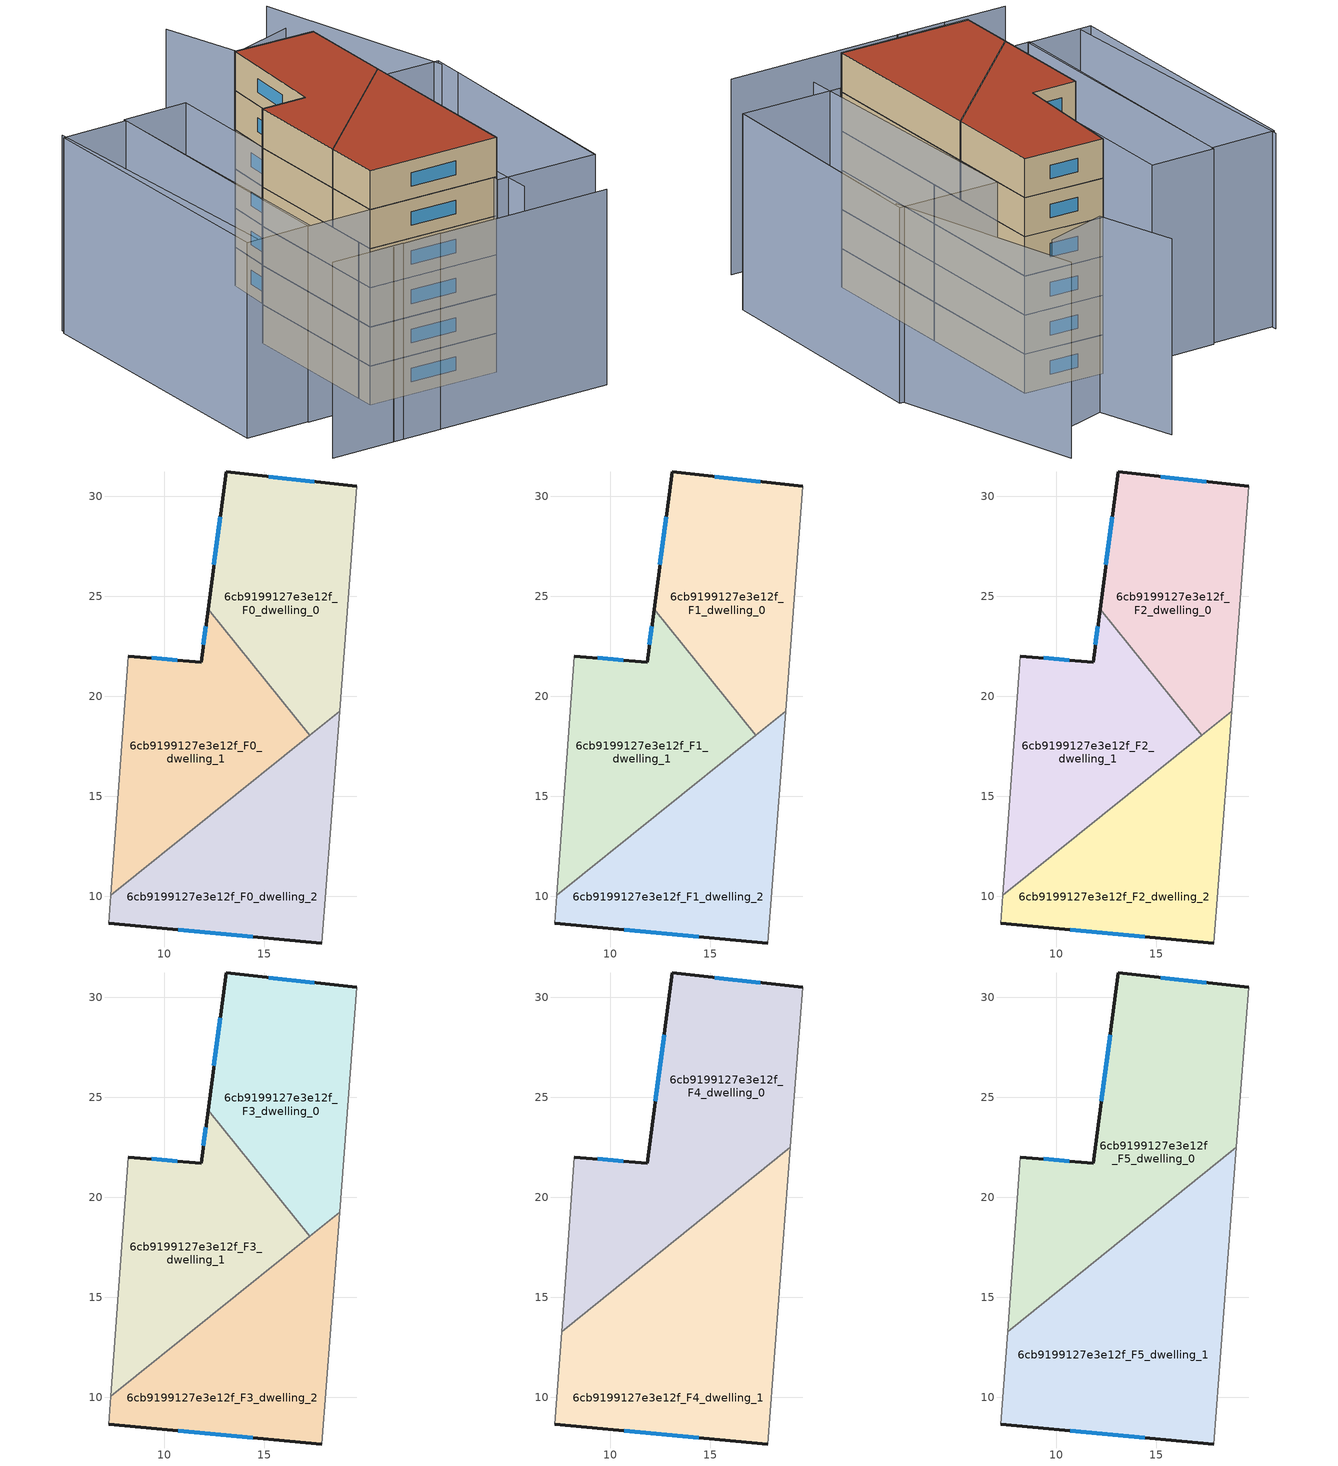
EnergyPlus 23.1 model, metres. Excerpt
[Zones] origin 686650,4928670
6cb9199127e3e12f_F0_dwelling_0
 floor ground (EU_floor_Construction): 18.76,19.26 19.62,30.51 13.1,31.22 12.19,24.36 17.27,18.06 z0
 wall outside (EU_wall_Construction): 12.19,24.36 13.1,31.22 19.62,30.51 z0:3
 wall adiabatic (EU_wall_Construction): 19.62,30.51 18.76,19.26 z0:3
 wall to 6cb9199127e3e12f_F0_dwelling_1 (EU_wall_Construction): 17.27,18.06 12.19,24.36 z0:3
 wall to 6cb9199127e3e12f_F0_dwelling_2 (EU_wall_Construction): 18.76,19.26 17.27,18.06 z0:3
 window (EU_Window_Construction): 12.49,26.59 12.81,28.99 / 15.22,30.99 17.5,30.74 z0.98:2.02
6cb9199127e3e12f_F0_dwelling_1
 floor ground (EU_floor_Construction): 17.27,18.06 12.19,24.36 11.84,21.72 8.2,22.02 7.33,10.06 z0
 wall outside (EU_wall_Construction): 8.2,22.02 11.84,21.72 12.19,24.36 z0:3
 wall adiabatic (EU_wall_Construction): 7.33,10.06 8.2,22.02 z0:3
 wall to 6cb9199127e3e12f_F0_dwelling_2 (EU_wall_Construction): 17.27,18.06 7.33,10.06 z0:3
 window (EU_Window_Construction): 9.38,21.93 10.66,21.82 / 11.95,22.58 12.08,23.5 z0.98:2.02
6cb9199127e3e12f_F0_dwelling_2
 floor ground (EU_floor_Construction): 17.88,7.67 18.76,19.26 7.33,10.06 7.23,8.66 z0
 wall outside (EU_wall_Construction): 17.88,7.67 7.23,8.66 z0:3
 wall adiabatic (EU_wall_Construction): 7.23,8.66 7.33,10.06 / 18.76,19.26 17.88,7.67 z0:3
 window (EU_Window_Construction): 14.42,8 10.69,8.34 z0.98:2.02
6cb9199127e3e12f_F1_dwelling_0
 floor to 6cb9199127e3e12f_F0_dwelling_0 (EU_floor_Construction): 18.76,19.26 19.62,30.51 13.1,31.22 12.19,24.36 17.27,18.06 z3
 wall outside (EU_wall_Construction): 12.19,24.36 13.1,31.22 19.62,30.51 z3:6
 wall adiabatic (EU_wall_Construction): 19.62,30.51 18.76,19.26 z3:6
 wall to 6cb9199127e3e12f_F1_dwelling_1 (EU_wall_Construction): 17.27,18.06 12.19,24.36 z3:6
 wall to 6cb9199127e3e12f_F1_dwelling_2 (EU_wall_Construction): 18.76,19.26 17.27,18.06 z3:6
 window (EU_Window_Construction): 12.49,26.59 12.81,28.99 / 15.22,30.99 17.5,30.74 z3.98:5.02
6cb9199127e3e12f_F1_dwelling_1
 floor to 6cb9199127e3e12f_F0_dwelling_1 (EU_floor_Construction): 17.27,18.06 12.19,24.36 11.84,21.72 8.2,22.02 7.33,10.06 z3
 wall outside (EU_wall_Construction): 8.2,22.02 11.84,21.72 12.19,24.36 z3:6
 wall adiabatic (EU_wall_Construction): 7.33,10.06 8.2,22.02 z3:6
 wall to 6cb9199127e3e12f_F1_dwelling_2 (EU_wall_Construction): 17.27,18.06 7.33,10.06 z3:6
 window (EU_Window_Construction): 9.38,21.93 10.66,21.82 / 11.95,22.58 12.08,23.5 z3.98:5.02
6cb9199127e3e12f_F1_dwelling_2
 floor to 6cb9199127e3e12f_F0_dwelling_2 (EU_floor_Construction): 17.88,7.67 18.76,19.26 7.33,10.06 7.23,8.66 z3
 wall outside (EU_wall_Construction): 17.88,7.67 7.23,8.66 z3:6
 wall adiabatic (EU_wall_Construction): 7.23,8.66 7.33,10.06 / 18.76,19.26 17.88,7.67 z3:6
 window (EU_Window_Construction): 14.42,8 10.69,8.34 z3.98:5.02
6cb9199127e3e12f_F2_dwelling_0
 floor to 6cb9199127e3e12f_F1_dwelling_0 (EU_floor_Construction): 18.76,19.26 19.62,30.51 13.1,31.22 12.19,24.36 17.27,18.06 z6
 wall outside (EU_wall_Construction): 12.19,24.36 13.1,31.22 19.62,30.51 z6:9
 wall adiabatic (EU_wall_Construction): 19.62,30.51 18.76,19.26 z6:9
 wall to 6cb9199127e3e12f_F2_dwelling_1 (EU_wall_Construction): 17.27,18.06 12.19,24.36 z6:9
 wall to 6cb9199127e3e12f_F2_dwelling_2 (EU_wall_Construction): 18.76,19.26 17.27,18.06 z6:9
 window (EU_Window_Construction): 12.49,26.59 12.81,28.99 / 15.22,30.99 17.5,30.74 z6.98:8.02
6cb9199127e3e12f_F2_dwelling_1
 floor to 6cb9199127e3e12f_F1_dwelling_1 (EU_floor_Construction): 17.27,18.06 12.19,24.36 11.84,21.72 8.2,22.02 7.33,10.06 z6
 wall outside (EU_wall_Construction): 8.2,22.02 11.84,21.72 12.19,24.36 z6:9
 wall adiabatic (EU_wall_Construction): 7.33,10.06 8.2,22.02 z6:9
 wall to 6cb9199127e3e12f_F2_dwelling_2 (EU_wall_Construction): 17.27,18.06 7.33,10.06 z6:9
 window (EU_Window_Construction): 9.38,21.93 10.66,21.82 / 11.95,22.58 12.08,23.5 z6.98:8.02
6cb9199127e3e12f_F2_dwelling_2
 floor to 6cb9199127e3e12f_F1_dwelling_2 (EU_floor_Construction): 17.88,7.67 18.76,19.26 7.33,10.06 7.23,8.66 z6
 wall outside (EU_wall_Construction): 17.88,7.67 7.23,8.66 z6:9
 wall adiabatic (EU_wall_Construction): 7.23,8.66 7.33,10.06 / 18.76,19.26 17.88,7.67 z6:9
 window (EU_Window_Construction): 14.42,8 10.69,8.34 z6.98:8.02
6cb9199127e3e12f_F3_dwelling_0
 floor to 6cb9199127e3e12f_F2_dwelling_0 (EU_floor_Construction): 18.76,19.26 19.62,30.51 13.1,31.22 12.19,24.36 17.27,18.06 z9
 wall outside (EU_wall_Construction): 12.19,24.36 13.1,31.22 19.62,30.51 z9:12
 wall adiabatic (EU_wall_Construction): 19.62,30.51 18.76,19.26 z9:12
 wall to 6cb9199127e3e12f_F3_dwelling_1 (EU_wall_Construction): 17.27,18.06 12.19,24.36 z9:12
 wall to 6cb9199127e3e12f_F3_dwelling_2 (EU_wall_Construction): 18.76,19.26 17.27,18.06 z9:12
 window (EU_Window_Construction): 12.49,26.59 12.81,28.99 / 15.22,30.99 17.5,30.74 z9.98:11.02
6cb9199127e3e12f_F3_dwelling_1
 floor to 6cb9199127e3e12f_F2_dwelling_1 (EU_floor_Construction): 17.27,18.06 12.19,24.36 11.84,21.72 8.2,22.02 7.33,10.06 z9
 wall outside (EU_wall_Construction): 8.2,22.02 11.84,21.72 12.19,24.36 z9:12
 wall adiabatic (EU_wall_Construction): 7.33,10.06 8.2,22.02 z9:12
 wall to 6cb9199127e3e12f_F3_dwelling_2 (EU_wall_Construction): 17.27,18.06 7.33,10.06 z9:12
 window (EU_Window_Construction): 9.38,21.93 10.66,21.82 / 11.95,22.58 12.08,23.5 z9.98:11.02
6cb9199127e3e12f_F3_dwelling_2
 floor to 6cb9199127e3e12f_F2_dwelling_2 (EU_floor_Construction): 17.88,7.67 18.76,19.26 7.33,10.06 7.23,8.66 z9
 wall outside (EU_wall_Construction): 17.88,7.67 7.23,8.66 z9:12
 wall adiabatic (EU_wall_Construction): 7.23,8.66 7.33,10.06 / 18.76,19.26 17.88,7.67 z9:12
 window (EU_Window_Construction): 14.42,8 10.69,8.34 z9.98:11.02
6cb9199127e3e12f_F4_dwelling_0
 floor to 6cb9199127e3e12f_F3_dwelling_0 (EU_floor_Construction): 19.01,22.5 19.62,30.51 13.1,31.22 12.19,24.36 15.78,19.9 z12
 floor to 6cb9199127e3e12f_F3_dwelling_1 (EU_floor_Construction): 15.78,19.9 12.19,24.36 11.84,21.72 8.2,22.02 7.57,13.29 z12
 wall outside (EU_wall_Construction): 8.2,22.02 11.84,21.72 13.1,31.22 19.62,30.51 z12:15
 wall adiabatic (EU_wall_Construction): 19.62,30.51 19.01,22.5 / 7.57,13.29 8.2,22.02 z12:15
 wall to 6cb9199127e3e12f_F4_dwelling_1 (EU_wall_Construction): 19.01,22.5 7.57,13.29 z12:15
 window (EU_Window_Construction): 15.22,30.99 17.5,30.74 / 9.38,21.93 10.66,21.82 / 12.25,24.81 12.69,28.13 z12.98:14.02
6cb9199127e3e12f_F4_dwelling_1
 floor to 6cb9199127e3e12f_F3_dwelling_2 (EU_floor_Construction): 17.88,7.67 18.76,19.26 7.33,10.06 7.23,8.66 z12
 floor to 6cb9199127e3e12f_F3_dwelling_0 (EU_floor_Construction): 18.76,19.26 19.01,22.5 15.78,19.9 17.27,18.06 z12
 floor to 6cb9199127e3e12f_F3_dwelling_1 (EU_floor_Construction): 17.27,18.06 15.78,19.9 7.57,13.29 7.33,10.06 z12
 wall outside (EU_wall_Construction): 17.88,7.67 7.23,8.66 z12:15
 wall adiabatic (EU_wall_Construction): 7.23,8.66 7.57,13.29 / 19.01,22.5 17.88,7.67 z12:15
 window (EU_Window_Construction): 14.42,8 10.69,8.34 z12.98:14.02
6cb9199127e3e12f_F5_dwelling_0
 floor to 6cb9199127e3e12f_F4_dwelling_0 (EU_floor_Construction): 19.01,22.5 19.62,30.51 13.1,31.22 11.84,21.72 8.2,22.02 7.57,13.29 z15
 wall outside (EU_wall_Construction): 8.2,22.02 11.84,21.72 13.1,31.22 19.62,30.51 z15:18
 wall adiabatic (EU_wall_Construction): 19.62,30.51 19.01,22.5 / 7.57,13.29 8.2,22.02 z15:18
 wall to 6cb9199127e3e12f_F5_dwelling_1 (EU_wall_Construction): 19.01,22.5 7.57,13.29 z15:18
 window (EU_Window_Construction): 15.22,30.99 17.5,30.74 / 9.38,21.93 10.66,21.82 / 12.25,24.81 12.69,28.13 z15.98:17.02
 roof outside (EU_roof_Construction): 19.62,30.51 19.01,22.5 7.57,13.29 8.2,22.02 11.84,21.72 13.1,31.22 z18
6cb9199127e3e12f_F5_dwelling_1
 floor to 6cb9199127e3e12f_F4_dwelling_1 (EU_floor_Construction): 17.88,7.67 19.01,22.5 7.57,13.29 7.23,8.66 z15
 wall outside (EU_wall_Construction): 17.88,7.67 7.23,8.66 z15:18
 wall adiabatic (EU_wall_Construction): 7.23,8.66 7.57,13.29 / 19.01,22.5 17.88,7.67 z15:18
 window (EU_Window_Construction): 14.42,8 10.69,8.34 z15.98:17.02
 roof outside (EU_roof_Construction): 19.01,22.5 17.88,7.67 7.23,8.66 7.57,13.29 z18
shading: -0.69,3 5.3,2.49 / 4.5,2.56 8.48,2.24 / 7.62,2.31 22.51,1.09 / 25.71,6.42 27.34,23.88 / 18.35,5.15 19.52,30.52 / -1.37,32.56 -2.21,9.59 / 27.35,25.71 24.25,41.51 / 22.78,37.57 17.55,36.39 / 17.55,36.39 16.13,42.69 / 19.36,27.11 27.57,26.37 / 27.57,26.37 25.77,6.42 / 25.77,6.42 17.56,7.16 / 17.56,7.16 19.36,27.11 / 9.01,31.6 7.23,8.66 / 7.23,8.66 1.98,9.07 / 1.98,9.07 3.76,32.01 / 3.76,32.01 9.01,31.6 / 3.74,31.79 2.15,9.13 / 2.15,9.13 -3.18,9.51 / -3.18,9.51 -1.59,32.17 / -1.59,32.17 3.74,31.79 z0:15
[Building]
EU S2 Campaign: North Axis=0; Terrain=City; Solar Distribution=FullExterior
[Site:Location]
Bologna: Latitude=44.5; Longitude=11.25; Time Zone=1; Elevation=37
[SizingPeriod:WeatherFileDays]
AnnualSizingPeriod: Begin Month=1; Begin Day of Month=1; End Month=12; End Day of Month=31; Day of Week for Start Day=Monday; Use Weather File Daylight Saving Period=No; Use Weather File Rain and Snow Indicators=No
[MATERIAL]
EU_InternalMass_Material: Roughness=MediumRough; Thickness=0.1; Conductivity=1; Density=1800; Specific Heat=900; Thermal Absorptance=0.9; Solar Absorptance=0.7; Visible Absorptance=0.7
[MATERIAL:NOMASS] Roughness=MediumRough; Thermal Absorptance=0.9; Solar Absorptance=0.7; Visible Absorptance=0.7
Name | Thermal Resistance
EU_wall_NoMass | 0.905828
EU_roof_NoMass | 0.37593
EU_floor_NoMass | 0.67114
[WINDOWMATERIAL:SIMPLEGLAZINGSYSTEM]
EU_Window_SimpleGlazing: UFactor=4.52486; Solar Heat Gain Coefficient=0.85; Visible Transmittance=0.85
[CONSTRUCTION]
EU_wall_Construction: EU_wall_NoMass
EU_roof_Construction: EU_roof_NoMass
EU_floor_Construction: EU_floor_NoMass
EU_InternalMass_Construction: EU_InternalMass_Material
EU_Window_Construction: EU_Window_SimpleGlazing
[ZONE] Type=1; Multiplier=1; Ceiling Height=autocalculate; Floor Area=autocalculate; Part of Total Floor Area=Yes
Name | Volume
6cb9199127e3e12f_F0_dwelling_0; 6cb9199127e3e12f_F1_dwelling_0; 6cb9199127e3e12f_F2_dwelling_0; 6cb9199127e3e12f_F3_dwelling_0 | 208.887
6cb9199127e3e12f_F4_dwelling_0; 6cb9199127e3e12f_F5_dwelling_0 | 313.348
6cb9199127e3e12f_F0_dwelling_1; 6cb9199127e3e12f_F1_dwelling_1; 6cb9199127e3e12f_F2_dwelling_1; 6cb9199127e3e12f_F3_dwelling_1 | 208.9
6cb9199127e3e12f_F4_dwelling_1; 6cb9199127e3e12f_F5_dwelling_1 | 313.337
6cb9199127e3e12f_F0_dwelling_2; 6cb9199127e3e12f_F1_dwelling_2; 6cb9199127e3e12f_F2_dwelling_2; 6cb9199127e3e12f_F3_dwelling_2 | 208.906
[INTERNALMASS] Construction=EU_InternalMass_Construction
Name | Zone or ZoneList | Surface Area
6cb9199127e3e12f_F0_dwelling_0_EU_InternalMass | 6cb9199127e3e12f_F0_dwelling_0 | 69.6302
6cb9199127e3e12f_F0_dwelling_1_EU_InternalMass | 6cb9199127e3e12f_F0_dwelling_1 | 69.6349
6cb9199127e3e12f_F0_dwelling_2_EU_InternalMass | 6cb9199127e3e12f_F0_dwelling_2 | 69.635
6cb9199127e3e12f_F1_dwelling_0_EU_InternalMass | 6cb9199127e3e12f_F1_dwelling_0 | 69.6302
6cb9199127e3e12f_F1_dwelling_1_EU_InternalMass | 6cb9199127e3e12f_F1_dwelling_1 | 69.6349
6cb9199127e3e12f_F1_dwelling_2_EU_InternalMass | 6cb9199127e3e12f_F1_dwelling_2 | 69.635
6cb9199127e3e12f_F2_dwelling_0_EU_InternalMass | 6cb9199127e3e12f_F2_dwelling_0 | 69.6302
6cb9199127e3e12f_F2_dwelling_1_EU_InternalMass | 6cb9199127e3e12f_F2_dwelling_1 | 69.6349
6cb9199127e3e12f_F2_dwelling_2_EU_InternalMass | 6cb9199127e3e12f_F2_dwelling_2 | 69.635
6cb9199127e3e12f_F3_dwelling_0_EU_InternalMass | 6cb9199127e3e12f_F3_dwelling_0 | 69.6302
6cb9199127e3e12f_F3_dwelling_1_EU_InternalMass | 6cb9199127e3e12f_F3_dwelling_1 | 69.6349
6cb9199127e3e12f_F3_dwelling_2_EU_InternalMass | 6cb9199127e3e12f_F3_dwelling_2 | 69.635
6cb9199127e3e12f_F4_dwelling_0_EU_InternalMass | 6cb9199127e3e12f_F4_dwelling_0 | 104.449
6cb9199127e3e12f_F4_dwelling_1_EU_InternalMass | 6cb9199127e3e12f_F4_dwelling_1 | 104.445
6cb9199127e3e12f_F5_dwelling_0_EU_InternalMass | 6cb9199127e3e12f_F5_dwelling_0 | 104.449
6cb9199127e3e12f_F5_dwelling_1_EU_InternalMass | 6cb9199127e3e12f_F5_dwelling_1 | 104.445
[OTHEREQUIPMENT] Fuel Type=Electricity; Design Level Calculation Method=Watts/Area; Power per Zone Floor Area=1; Fraction Latent=0; Fraction Radiant=0; Fraction Lost=0; Carbon Dioxide Generation Rate=0; EndUse Subcategory=EU_Step8_InternalGains
Name | Zone or ZoneList or Space or SpaceList | Schedule
EU_Step8_InternalGain_6cb9199127e3e12f_F0_dwelling_0_f000 | 6cb9199127e3e12f_F0_dwelling_0 | EU_Step8_GainSchedule_6cb9199127e3e12f_F0_dwelling_0_f000
EU_Step8_InternalGain_6cb9199127e3e12f_F0_dwelling_1_f000 | 6cb9199127e3e12f_F0_dwelling_1 | EU_Step8_GainSchedule_6cb9199127e3e12f_F0_dwelling_1_f000
EU_Step8_InternalGain_6cb9199127e3e12f_F0_dwelling_2_f000 | 6cb9199127e3e12f_F0_dwelling_2 | EU_Step8_GainSchedule_6cb9199127e3e12f_F0_dwelling_2_f000
EU_Step8_InternalGain_6cb9199127e3e12f_F1_dwelling_0_f000 | 6cb9199127e3e12f_F1_dwelling_0 | EU_Step8_GainSchedule_6cb9199127e3e12f_F1_dwelling_0_f000
EU_Step8_InternalGain_6cb9199127e3e12f_F1_dwelling_1_f000 | 6cb9199127e3e12f_F1_dwelling_1 | EU_Step8_GainSchedule_6cb9199127e3e12f_F1_dwelling_1_f000
EU_Step8_InternalGain_6cb9199127e3e12f_F1_dwelling_2_f000 | 6cb9199127e3e12f_F1_dwelling_2 | EU_Step8_GainSchedule_6cb9199127e3e12f_F1_dwelling_2_f000
EU_Step8_InternalGain_6cb9199127e3e12f_F2_dwelling_0_f000 | 6cb9199127e3e12f_F2_dwelling_0 | EU_Step8_GainSchedule_6cb9199127e3e12f_F2_dwelling_0_f000
EU_Step8_InternalGain_6cb9199127e3e12f_F2_dwelling_1_f000 | 6cb9199127e3e12f_F2_dwelling_1 | EU_Step8_GainSchedule_6cb9199127e3e12f_F2_dwelling_1_f000
EU_Step8_InternalGain_6cb9199127e3e12f_F2_dwelling_2_f000 | 6cb9199127e3e12f_F2_dwelling_2 | EU_Step8_GainSchedule_6cb9199127e3e12f_F2_dwelling_2_f000
EU_Step8_InternalGain_6cb9199127e3e12f_F3_dwelling_0_f000 | 6cb9199127e3e12f_F3_dwelling_0 | EU_Step8_GainSchedule_6cb9199127e3e12f_F3_dwelling_0_f000
EU_Step8_InternalGain_6cb9199127e3e12f_F3_dwelling_1_f000 | 6cb9199127e3e12f_F3_dwelling_1 | EU_Step8_GainSchedule_6cb9199127e3e12f_F3_dwelling_1_f000
EU_Step8_InternalGain_6cb9199127e3e12f_F3_dwelling_2_f000 | 6cb9199127e3e12f_F3_dwelling_2 | EU_Step8_GainSchedule_6cb9199127e3e12f_F3_dwelling_2_f000
EU_Step8_InternalGain_6cb9199127e3e12f_F4_dwelling_0_f000 | 6cb9199127e3e12f_F4_dwelling_0 | EU_Step8_GainSchedule_6cb9199127e3e12f_F4_dwelling_0_f000
EU_Step8_InternalGain_6cb9199127e3e12f_F4_dwelling_1_f000 | 6cb9199127e3e12f_F4_dwelling_1 | EU_Step8_GainSchedule_6cb9199127e3e12f_F4_dwelling_1_f000
EU_Step8_InternalGain_6cb9199127e3e12f_F5_dwelling_0_f000 | 6cb9199127e3e12f_F5_dwelling_0 | EU_Step8_GainSchedule_6cb9199127e3e12f_F5_dwelling_0_f000
EU_Step8_InternalGain_6cb9199127e3e12f_F5_dwelling_1_f000 | 6cb9199127e3e12f_F5_dwelling_1 | EU_Step8_GainSchedule_6cb9199127e3e12f_F5_dwelling_1_f000
[ZONEVENTILATION:DESIGNFLOWRATE] Schedule=EU_AlwaysOn; Design Flow Rate Calculation Method=AirChanges/Hour; Air Changes per Hour=0.73129; Ventilation Type=Natural; Fan Pressure Rise=0; Fan Total Efficiency=1; Constant Term Coefficient=1; Temperature Term Coefficient=0; Velocity Term Coefficient=0; Velocity Squared Term Coefficient=0; Minimum Indoor Temperature=-100; Maximum Indoor Temperature=100; Delta Temperature=-100; Minimum Outdoor Temperature=-100; Maximum Outdoor Temperature=100; Maximum Wind Speed=40
Name | Zone or ZoneList or Space or SpaceList
EU_ConstantAir_6cb9199127e3e12f_F0_dwelling_0 | 6cb9199127e3e12f_F0_dwelling_0
EU_ConstantAir_6cb9199127e3e12f_F0_dwelling_1 | 6cb9199127e3e12f_F0_dwelling_1
EU_ConstantAir_6cb9199127e3e12f_F0_dwelling_2 | 6cb9199127e3e12f_F0_dwelling_2
EU_ConstantAir_6cb9199127e3e12f_F1_dwelling_0 | 6cb9199127e3e12f_F1_dwelling_0
EU_ConstantAir_6cb9199127e3e12f_F1_dwelling_1 | 6cb9199127e3e12f_F1_dwelling_1
EU_ConstantAir_6cb9199127e3e12f_F1_dwelling_2 | 6cb9199127e3e12f_F1_dwelling_2
EU_ConstantAir_6cb9199127e3e12f_F2_dwelling_0 | 6cb9199127e3e12f_F2_dwelling_0
EU_ConstantAir_6cb9199127e3e12f_F2_dwelling_1 | 6cb9199127e3e12f_F2_dwelling_1
EU_ConstantAir_6cb9199127e3e12f_F2_dwelling_2 | 6cb9199127e3e12f_F2_dwelling_2
EU_ConstantAir_6cb9199127e3e12f_F3_dwelling_0 | 6cb9199127e3e12f_F3_dwelling_0
EU_ConstantAir_6cb9199127e3e12f_F3_dwelling_1 | 6cb9199127e3e12f_F3_dwelling_1
EU_ConstantAir_6cb9199127e3e12f_F3_dwelling_2 | 6cb9199127e3e12f_F3_dwelling_2
EU_ConstantAir_6cb9199127e3e12f_F4_dwelling_0 | 6cb9199127e3e12f_F4_dwelling_0
EU_ConstantAir_6cb9199127e3e12f_F4_dwelling_1 | 6cb9199127e3e12f_F4_dwelling_1
EU_ConstantAir_6cb9199127e3e12f_F5_dwelling_0 | 6cb9199127e3e12f_F5_dwelling_0
EU_ConstantAir_6cb9199127e3e12f_F5_dwelling_1 | 6cb9199127e3e12f_F5_dwelling_1
[HVACTEMPLATE:THERMOSTAT] Constant Heating Setpoint=20; Constant Cooling Setpoint=50
EU_HeatOnly_6cb9199127e3e12f_F0_dwelling_0; EU_HeatOnly_6cb9199127e3e12f_F0_dwelling_1; EU_HeatOnly_6cb9199127e3e12f_F0_dwelling_2; EU_HeatOnly_6cb9199127e3e12f_F1_dwelling_0; EU_HeatOnly_6cb9199127e3e12f_F1_dwelling_1; EU_HeatOnly_6cb9199127e3e12f_F1_dwelling_2; EU_HeatOnly_6cb9199127e3e12f_F2_dwelling_0; EU_HeatOnly_6cb9199127e3e12f_F2_dwelling_1; EU_HeatOnly_6cb9199127e3e12f_F2_dwelling_2; EU_HeatOnly_6cb9199127e3e12f_F3_dwelling_0; EU_HeatOnly_6cb9199127e3e12f_F3_dwelling_1; EU_HeatOnly_6cb9199127e3e12f_F3_dwelling_2; EU_HeatOnly_6cb9199127e3e12f_F4_dwelling_0; EU_HeatOnly_6cb9199127e3e12f_F4_dwelling_1; EU_HeatOnly_6cb9199127e3e12f_F5_dwelling_0; EU_HeatOnly_6cb9199127e3e12f_F5_dwelling_1
[HVACTEMPLATE:ZONE:IDEALLOADSAIRSYSTEM] System Availability Schedule=EU_AlwaysOn; Maximum Heating Supply Air Temperature=50; Minimum Cooling Supply Air Temperature=13; Maximum Heating Supply Air Humidity Ratio=0.0156; Minimum Cooling Supply Air Humidity Ratio=0.0077; Heating Limit=NoLimit; Cooling Limit=NoLimit; Heating Availability Schedule=EU_AlwaysOn; Cooling Availability Schedule=EU_CoolingOff; Dehumidification Control Type=ConstantSensibleHeatRatio; Cooling Sensible Heat Ratio=0.7; Dehumidification Setpoint=60; Humidification Control Type=None; Humidification Setpoint=30; Outdoor Air Method=None; Outdoor Air Flow Rate per Person=0.00944; Outdoor Air Flow Rate per Zone Floor Area=0; Outdoor Air Flow Rate per Zone=0; Demand Controlled Ventilation Type=None; Outdoor Air Economizer Type=NoEconomizer; Heat Recovery Type=None; Sensible Heat Recovery Effectiveness=0.7; Latent Heat Recovery Effectiveness=0.65
Name | Template Thermostat
6cb9199127e3e12f_F0_dwelling_0 | EU_HeatOnly_6cb9199127e3e12f_F0_dwelling_0
6cb9199127e3e12f_F0_dwelling_1 | EU_HeatOnly_6cb9199127e3e12f_F0_dwelling_1
6cb9199127e3e12f_F0_dwelling_2 | EU_HeatOnly_6cb9199127e3e12f_F0_dwelling_2
6cb9199127e3e12f_F1_dwelling_0 | EU_HeatOnly_6cb9199127e3e12f_F1_dwelling_0
6cb9199127e3e12f_F1_dwelling_1 | EU_HeatOnly_6cb9199127e3e12f_F1_dwelling_1
6cb9199127e3e12f_F1_dwelling_2 | EU_HeatOnly_6cb9199127e3e12f_F1_dwelling_2
6cb9199127e3e12f_F2_dwelling_0 | EU_HeatOnly_6cb9199127e3e12f_F2_dwelling_0
6cb9199127e3e12f_F2_dwelling_1 | EU_HeatOnly_6cb9199127e3e12f_F2_dwelling_1
6cb9199127e3e12f_F2_dwelling_2 | EU_HeatOnly_6cb9199127e3e12f_F2_dwelling_2
6cb9199127e3e12f_F3_dwelling_0 | EU_HeatOnly_6cb9199127e3e12f_F3_dwelling_0
6cb9199127e3e12f_F3_dwelling_1 | EU_HeatOnly_6cb9199127e3e12f_F3_dwelling_1
6cb9199127e3e12f_F3_dwelling_2 | EU_HeatOnly_6cb9199127e3e12f_F3_dwelling_2
6cb9199127e3e12f_F4_dwelling_0 | EU_HeatOnly_6cb9199127e3e12f_F4_dwelling_0
6cb9199127e3e12f_F4_dwelling_1 | EU_HeatOnly_6cb9199127e3e12f_F4_dwelling_1
6cb9199127e3e12f_F5_dwelling_0 | EU_HeatOnly_6cb9199127e3e12f_F5_dwelling_0
6cb9199127e3e12f_F5_dwelling_1 | EU_HeatOnly_6cb9199127e3e12f_F5_dwelling_1
[SIZING:ZONE] Zone Cooling Design Supply Air Temperature Input Method=SupplyAirTemperature; Zone Cooling Design Supply Air Temperature=13; Zone Heating Design Supply Air Temperature Input Method=SupplyAirTemperature; Zone Heating Design Supply Air Temperature=50; Zone Cooling Design Supply Air Humidity Ratio=0.008; Zone Heating Design Supply Air Humidity Ratio=0.008; Cooling Design Air Flow Method=DesignDay; Cooling Design Air Flow Rate=0; Cooling Minimum Air Flow per Zone Floor Area=0.000762; Cooling Minimum Air Flow=0; Cooling Minimum Air Flow Fraction=0.2; Heating Design Air Flow Method=DesignDay; Heating Design Air Flow Rate=0; Heating Maximum Air Flow per Zone Floor Area=0.002032; Heating Maximum Air Flow=0.141576; Heating Maximum Air Flow Fraction=0.3; Account for Dedicated Outdoor Air System=No; Dedicated Outdoor Air System Control Strategy=NeutralSupplyAir; Dedicated Outdoor Air Low Setpoint Temperature for Design=autosize; Dedicated Outdoor Air High Setpoint Temperature for Design=autosize; Zone Load Sizing Method=Sensible Load Only No Latent Load; Zone Latent Cooling Design Supply Air Humidity Ratio Input Method=HumidityRatioDifference; Zone Cooling Design Supply Air Humidity Ratio Difference=0.005; Zone Latent Heating Design Supply Air Humidity Ratio Input Method=HumidityRatioDifference; Zone Humidification Design Supply Air Humidity Ratio Difference=0.005
6cb9199127e3e12f_F0_dwelling_0; 6cb9199127e3e12f_F0_dwelling_1; 6cb9199127e3e12f_F0_dwelling_2; 6cb9199127e3e12f_F1_dwelling_0; 6cb9199127e3e12f_F1_dwelling_1; 6cb9199127e3e12f_F1_dwelling_2; 6cb9199127e3e12f_F2_dwelling_0; 6cb9199127e3e12f_F2_dwelling_1; 6cb9199127e3e12f_F2_dwelling_2; 6cb9199127e3e12f_F3_dwelling_0; 6cb9199127e3e12f_F3_dwelling_1; 6cb9199127e3e12f_F3_dwelling_2; 6cb9199127e3e12f_F4_dwelling_0; 6cb9199127e3e12f_F4_dwelling_1; 6cb9199127e3e12f_F5_dwelling_0; 6cb9199127e3e12f_F5_dwelling_1
[SCHEDULE:CONSTANT]
Name | Hourly Value
EU_AlwaysOn | 1
EU_CoolingOff | 0
[SCHEDULE:FILE] Column Number=1; Rows to Skip at Top=0; Number of Hours of Data=8760; Column Separator=Comma; Interpolate to Timestep=No; Minutes per Item=60; Adjust Schedule for Daylight Savings=Yes
Name | File
EU_Step8_GainSchedule_6cb9199127e3e12f_F0_dwelling_0_f000 | ../../schedules/6cb9199127e3e12f/6cb9199127e3e12f_F0_dwelling_0_f000_gain.csv
EU_Step8_GainSchedule_6cb9199127e3e12f_F0_dwelling_1_f000 | ../../schedules/6cb9199127e3e12f/6cb9199127e3e12f_F0_dwelling_1_f000_gain.csv
EU_Step8_GainSchedule_6cb9199127e3e12f_F0_dwelling_2_f000 | ../../schedules/6cb9199127e3e12f/6cb9199127e3e12f_F0_dwelling_2_f000_gain.csv
EU_Step8_GainSchedule_6cb9199127e3e12f_F1_dwelling_0_f000 | ../../schedules/6cb9199127e3e12f/6cb9199127e3e12f_F1_dwelling_0_f000_gain.csv
EU_Step8_GainSchedule_6cb9199127e3e12f_F1_dwelling_1_f000 | ../../schedules/6cb9199127e3e12f/6cb9199127e3e12f_F1_dwelling_1_f000_gain.csv
EU_Step8_GainSchedule_6cb9199127e3e12f_F1_dwelling_2_f000 | ../../schedules/6cb9199127e3e12f/6cb9199127e3e12f_F1_dwelling_2_f000_gain.csv
EU_Step8_GainSchedule_6cb9199127e3e12f_F2_dwelling_0_f000 | ../../schedules/6cb9199127e3e12f/6cb9199127e3e12f_F2_dwelling_0_f000_gain.csv
EU_Step8_GainSchedule_6cb9199127e3e12f_F2_dwelling_1_f000 | ../../schedules/6cb9199127e3e12f/6cb9199127e3e12f_F2_dwelling_1_f000_gain.csv
EU_Step8_GainSchedule_6cb9199127e3e12f_F2_dwelling_2_f000 | ../../schedules/6cb9199127e3e12f/6cb9199127e3e12f_F2_dwelling_2_f000_gain.csv
EU_Step8_GainSchedule_6cb9199127e3e12f_F3_dwelling_0_f000 | ../../schedules/6cb9199127e3e12f/6cb9199127e3e12f_F3_dwelling_0_f000_gain.csv
EU_Step8_GainSchedule_6cb9199127e3e12f_F3_dwelling_1_f000 | ../../schedules/6cb9199127e3e12f/6cb9199127e3e12f_F3_dwelling_1_f000_gain.csv
EU_Step8_GainSchedule_6cb9199127e3e12f_F3_dwelling_2_f000 | ../../schedules/6cb9199127e3e12f/6cb9199127e3e12f_F3_dwelling_2_f000_gain.csv
EU_Step8_GainSchedule_6cb9199127e3e12f_F4_dwelling_0_f000 | ../../schedules/6cb9199127e3e12f/6cb9199127e3e12f_F4_dwelling_0_f000_gain.csv
EU_Step8_GainSchedule_6cb9199127e3e12f_F4_dwelling_1_f000 | ../../schedules/6cb9199127e3e12f/6cb9199127e3e12f_F4_dwelling_1_f000_gain.csv
EU_Step8_GainSchedule_6cb9199127e3e12f_F5_dwelling_0_f000 | ../../schedules/6cb9199127e3e12f/6cb9199127e3e12f_F5_dwelling_0_f000_gain.csv
EU_Step8_GainSchedule_6cb9199127e3e12f_F5_dwelling_1_f000 | ../../schedules/6cb9199127e3e12f/6cb9199127e3e12f_F5_dwelling_1_f000_gain.csv
